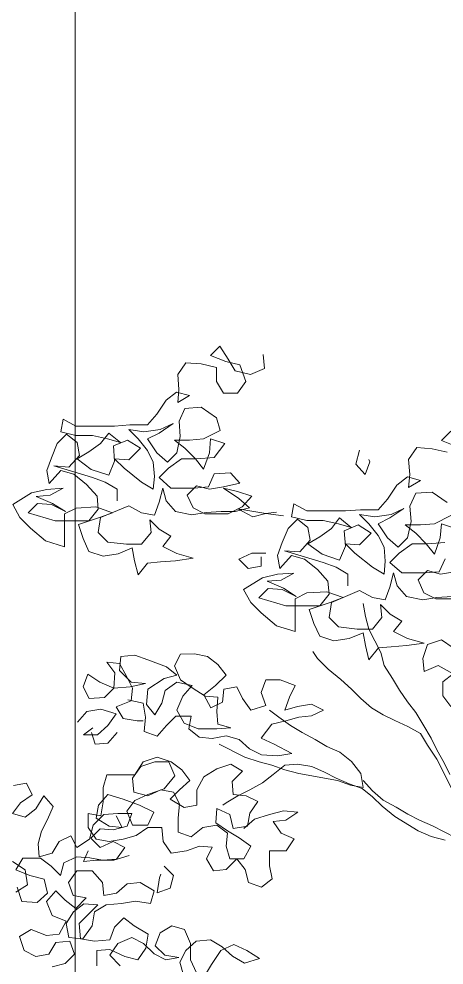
# Model space of a CAD drawing. Header units: metres. Extents: x -58 to 722, y -1100 to 345.
# Drawn here: x 23.323 to 23.635, y 107.71 to 108.403 of the extents above; entities that cross this region are included whole.
import ezdxf

# ---------------------------------------------------------------- set-up
doc = ezdxf.new("R2010")
doc.units = ezdxf.units.M
doc.header["$MEASUREMENT"] = 0
doc.layers.add('FSR_ARQ_002MURO', color=150, linetype='Continuous', lineweight=30)
doc.layers.add('FSR_ARQ_006ARBOLES', color=74, linetype='Continuous', lineweight=0)

# ---------------------------------------------------------------- blocks, each defined once
blk = doc.blocks.new('arboles fsr 01')
at = {"layer": 'FSR_ARQ_006ARBOLES'}
for points in [[(186.71293, -34.91128), (186.71221, -34.91986), (186.72079, -34.92345), (186.73009, -34.92131), (186.73439, -34.91416), (186.7394, -34.9063), (186.74512, -34.91203), (186.73581, -34.91559), (186.72723, -34.91773), (186.72365, -34.92774), (186.72865, -34.9349), (186.73723, -34.93491), (186.74153, -34.92776), (186.74153, -34.91918), (186.75083, -34.91704), (186.76013, -34.91633), (186.76513, -34.92349), (186.76441, -34.93279), (186.76512, -34.94065), (186.75797, -34.93636), (186.76584, -34.93422), (186.77227, -34.93923), (186.77798, -34.94782), (186.7837, -34.95426), (186.79443, -34.95427), (186.80372, -34.95499), (186.82732, -34.95501), (186.8352, -34.95073), (186.83662, -34.9586), (186.82732, -34.96074), (186.81731, -34.96073), (186.80801, -34.96286), (186.80014, -34.965), (186.80729, -34.95929), (186.8123, -34.96573), (186.81944, -34.97074), (186.82659, -34.97504), (186.818, -34.98147), (186.80727, -34.98503), (186.8037, -34.97645), (186.80443, -34.96715), (186.79585, -34.96357), (186.78798, -34.96857), (186.79512, -34.97573), (186.8037, -34.97502), (186.79798, -34.98073), (186.78724, -34.98931), (186.78009, -34.99359), (186.77938, -34.98572), (186.7801, -34.97714), (186.78368, -34.96999), (186.78941, -34.96285), (186.79514, -34.95713), (186.78584, -34.95855), (186.77583, -34.95711), (186.76796, -34.95353), (186.77654, -34.95926), (186.78369, -34.96284), (186.77796, -34.97142), (186.77152, -34.97713), (186.7658, -34.97141), (186.76367, -34.96139), (186.76439, -34.9521), (186.76082, -34.94423), (186.75081, -34.9435), (186.74151, -34.94993), (186.73935, -34.95779), (186.74936, -34.96281), (186.75794, -34.96353), (186.76724, -34.96354), (186.7608, -34.96854), (186.75436, -34.97497), (186.74934, -34.98141), (186.74578, -34.97139), (186.74507, -34.96281), (186.73648, -34.96566), (186.74291, -34.97425), (186.75364, -34.97497), (186.76294, -34.97498), (186.7708, -34.98071), (186.77652, -34.98644), (186.76936, -34.99287), (186.75505, -34.99285), (186.74647, -34.99213), (186.7429, -34.98426), (186.73289, -34.98354), (186.72716, -34.98997), (186.73718, -34.99212), (186.74576, -34.99356), (186.75363, -34.99142), (186.75934, -34.99715), (186.75576, -35.00501), (186.7486, -35.00858), (186.7343, -35.00857), (186.72572, -35.00427), (186.72001, -34.99783), (186.72859, -34.99497), (186.73717, -34.99284), (186.72787, -34.99927), (186.72143, -35.00498), (186.73001, -35.00713), (186.73859, -35.00714), (186.74789, -35.00787), (186.75647, -35.0093), (186.76648, -35.00717), (186.77221, -35.00074), (186.77436, -34.99287), (186.7765, -35.00146), (186.77936, -35.00933), (186.78722, -35.0079), (186.7951, -35.00362), (186.81225, -35.01079), (186.81368, -35.02008), (186.80795, -35.0258), (186.7965, -35.02722), (186.78721, -35.02721), (186.78149, -35.02006), (186.78221, -35.01219), (186.77649, -35.01791), (186.76933, -35.02219), (186.77433, -35.02863), (186.76575, -35.03291), (186.75573, -35.03577), (186.76646, -35.03721), (186.77575, -35.03793), (186.78362, -35.03865), (186.78934, -35.04581), (186.79149, -35.03723), (186.79293, -35.02936), (186.80151, -35.03295), (186.8108, -35.03439), (186.81939, -35.03153), (186.82297, -35.02367), (186.82584, -35.01509), (186.81297, -35.01079), (186.8051, -35.00792), (186.81512, -35.00435), (186.82728, -35.00508), (186.83443, -35.00866), (186.83441, -35.02869), (186.84586, -35.02512), (186.85516, -35.01726), (186.8616, -35.01083), (186.8659, -35.00297), (186.85446, -34.99581), (186.84517, -34.99365), (186.83516, -34.99293), (186.84302, -34.99723), (186.8516, -34.99795), (186.84158, -35.00223), (186.83371, -35.00723), (186.8423, -35.00295), (186.85088, -35.00224), (186.8566, -35.00797), (186.84014, -35.01296), (186.8194, -35.01294), (186.81369, -35.00578), (186.81441, -34.99791), (186.82085, -34.99077), (186.82873, -34.98434), (186.8366, -34.9822), (186.84374, -34.99007), (186.84518, -34.98221), (186.84233, -34.97434), (186.83876, -34.96575), (186.83304, -34.96003), (186.8266, -34.96503), (186.82516, -34.97289), (186.83159, -34.98005), (186.84089, -34.97934), (186.82873, -34.98291), (186.81728, -34.98647), (186.80941, -34.98933), (186.80226, -34.99361), (186.80225, -35.00076)], [(186.59843, -34.95815), (186.60414, -34.96388), (186.59484, -34.96745)], [(186.60056, -34.97103), (186.60986, -34.96889), (186.61916, -34.96818), (186.62416, -34.97534), (186.62343, -34.98464), (186.62414, -34.9925), (186.61699, -34.98821), (186.62486, -34.98607), (186.6313, -34.99108), (186.63701, -34.99967), (186.64273, -35.00611), (186.65345, -35.00612), (186.66275, -35.00684), (186.68635, -35.00687), (186.69422, -35.00258), (186.69565, -35.01045), (186.68635, -35.01259), (186.67633, -35.01258), (186.66703, -35.01472), (186.65917, -35.01685), (186.66632, -35.01114), (186.67132, -35.01758), (186.67847, -35.02259), (186.68562, -35.02689), (186.67703, -35.03332), (186.6663, -35.03689), (186.66273, -35.0283), (186.66345, -35.019), (186.65488, -35.01542), (186.647, -35.02042), (186.65415, -35.02758), (186.66273, -35.02687), (186.65701, -35.03259), (186.64627, -35.04116), (186.63911, -35.04544), (186.63841, -35.03758), (186.63913, -35.02899), (186.64271, -35.02184), (186.64844, -35.0147), (186.65417, -35.00898), (186.64487, -35.0104), (186.63486, -35.00896), (186.62699, -35.00538), (186.63557, -35.01111), (186.64272, -35.01469), (186.63699, -35.02327), (186.63055, -35.02899), (186.62483, -35.02326), (186.62269, -35.01324), (186.62342, -35.00395), (186.61985, -34.99608), (186.60984, -34.99535), (186.60053, -35.00178)], [(186.59838, -35.00965), (186.60839, -35.01466), (186.61697, -35.01538), (186.62627, -35.01539), (186.61983, -35.02039), (186.61338, -35.02682), (186.60837, -35.03326), (186.6048, -35.02324), (186.6041, -35.01466), (186.59551, -35.01751)], [(186.60194, -35.0261), (186.61267, -35.02682), (186.62197, -35.02683), (186.62983, -35.03256), (186.63554, -35.03829), (186.62839, -35.04472), (186.61408, -35.0447), (186.6055, -35.04398), (186.60193, -35.03611)], [(186.5962, -35.04397), (186.60478, -35.04541), (186.61265, -35.04327), (186.61837, -35.049), (186.61479, -35.05686), (186.60763, -35.06043), (186.59333, -35.06042)], [(186.59762, -35.05899), (186.60692, -35.05972), (186.6155, -35.06116), (186.62551, -35.05902), (186.63124, -35.05259), (186.63339, -35.04472), (186.63553, -35.05331), (186.63838, -35.06118), (186.64625, -35.05975), (186.65412, -35.05547), (186.67128, -35.06264), (186.6727, -35.07194), (186.66698, -35.07765), (186.65553, -35.07907), (186.64623, -35.07906), (186.64052, -35.07191), (186.64124, -35.06404), (186.63552, -35.06976), (186.62836, -35.07404), (186.63336, -35.08048), (186.62477, -35.08477), (186.61476, -35.08762), (186.62548, -35.08906), (186.63478, -35.08978), (186.64265, -35.0905), (186.64836, -35.09766), (186.65052, -35.08908), (186.65195, -35.08121), (186.66053, -35.0848), (186.66983, -35.08624), (186.67841, -35.08338), (186.682, -35.07552), (186.68487, -35.06694), (186.672, -35.06264), (186.66413, -35.05977), (186.67415, -35.0562), (186.68631, -35.05693), (186.69345, -35.06051), (186.69344, -35.08054), (186.70488, -35.07697), (186.71419, -35.06911), (186.72063, -35.06268), (186.72493, -35.05482), (186.71349, -35.04766), (186.7042, -35.0455), (186.69418, -35.04478), (186.70205, -35.04908), (186.71063, -35.0498), (186.70061, -35.05408), (186.69274, -35.05908), (186.70133, -35.0548), (186.70991, -35.05409), (186.71563, -35.05982), (186.69917, -35.06481), (186.67843, -35.06479), (186.67272, -35.05763), (186.67344, -35.04977), (186.67988, -35.04262), (186.68776, -35.03619), (186.69562, -35.03405), (186.70277, -35.04193), (186.70421, -35.03406), (186.70135, -35.02619), (186.69779, -35.0176), (186.69207, -35.01188), (186.68563, -35.01688), (186.68419, -35.02474), (186.69062, -35.0319), (186.69992, -35.03119), (186.68776, -35.03476), (186.67631, -35.03833), (186.66844, -35.04118), (186.66128, -35.04546), (186.66128, -35.05262)], [(186.6542, -34.96965), (186.65634, -34.97823), (186.65061, -34.98466), (186.64776, -34.97679), (186.64848, -34.97536)], [(186.70065, -35.00974), (186.71138, -35.00832), (186.72855, -35.00547), (186.71925, -35.01047), (186.71138, -35.00832), (186.70495, -35.0076)], [(186.71136, -35.03264), (186.71994, -35.03264), (186.72781, -35.03623), (186.72208, -35.04194), (186.71421, -35.04051), (186.71422, -35.03478)], [(186.59827, -35.12622), (186.60329, -35.11979), (186.60329, -35.11121), (186.59686, -35.1062), (186.60616, -35.1012), (186.61474, -35.10478), (186.61546, -35.09692), (186.61261, -35.08833), (186.60403, -35.08546), (186.59688, -35.09046)], [(186.79567, -35.12211), (186.78637, -35.12425), (186.78493, -35.13283), (186.78564, -35.14141), (186.77777, -35.14427), (186.77206, -35.13783), (186.76634, -35.1321), (186.75704, -35.13209), (186.75846, -35.13996), (186.75202, -35.14496), (186.74416, -35.14567), (186.73557, -35.14423), (186.72771, -35.14637), (186.72126, -35.15208), (186.71411, -35.15565), (186.70409, -35.15636), (186.69551, -35.15492), (186.70625, -35.14921), (186.71412, -35.14564), (186.70769, -35.13705), (186.69911, -35.1349), (186.69124, -35.13274), (186.68338, -35.13202), (186.67623, -35.12844), (186.68338, -35.12487), (186.69196, -35.12631), (186.69983, -35.12846), (186.69698, -35.12059), (186.69341, -35.11344), (186.70271, -35.10987), (186.71129, -35.10988), (186.71414, -35.11775), (186.71127, -35.12561), (186.72057, -35.12848), (186.72558, -35.12133), (186.72917, -35.11418), (186.73703, -35.11562), (186.73774, -35.12349), (186.74489, -35.12707), (186.74919, -35.11921), (186.74204, -35.11348), (186.73561, -35.10704), (186.74062, -35.10061), (186.74706, -35.09561), (186.75493, -35.09418), (186.76351, -35.09419), (186.76708, -35.10135), (186.7635, -35.10992), (186.75634, -35.11492), (186.74847, -35.11992), (186.7406, -35.12063), (186.74131, -35.12921), (186.74059, -35.13708), (186.73272, -35.13922), (186.7413, -35.13994), (186.75274, -35.13995), (186.76133, -35.13638), (186.76563, -35.12852), (186.76206, -35.11994), (186.75634, -35.11349), (186.76564, -35.11136), (186.77279, -35.11637), (186.77493, -35.12424), (186.77921, -35.13139), (186.78423, -35.12496), (186.78352, -35.11566), (186.77351, -35.10922), (186.76565, -35.10707), (186.77209, -35.10207), (186.78354, -35.09778), (186.79141, -35.09493), (186.79999, -35.09565), (186.80069, -35.10424), (186.79354, -35.11138), (186.78495, -35.11209), (186.79425, -35.11424), (186.80426, -35.11497), (186.81285, -35.1114), (186.82, -35.1064), (186.82286, -35.11427), (186.81927, -35.12142), (186.80998, -35.1207), (186.80426, -35.11497), (186.80355, -35.10567), (186.80857, -35.09924), (186.8007, -35.09995), (186.7964, -35.10781), (186.79282, -35.11496), (186.79353, -35.12283), (186.80282, -35.12641), (186.79852, -35.13356), (186.78994, -35.13498), (186.78636, -35.13498)], [(186.82641, -35.13573), (186.8207, -35.12929), (186.81212, -35.12785), (186.80282, -35.1307), (186.80782, -35.13786), (186.81425, -35.14359), (186.82283, -35.14359), (186.81711, -35.1393)], [(186.80209, -35.14214), (186.80781, -35.14859), (186.81567, -35.14931), (186.81782, -35.14216)], [(186.72479, -35.20072), (186.71836, -35.19499), (186.70907, -35.19212), (186.70049, -35.18997), (186.69191, -35.19068), (186.69905, -35.19569), (186.70692, -35.19641), (186.70191, -35.20356), (186.69404, -35.20713), (186.69904, -35.21428), (186.70905, -35.21429), (186.70904, -35.22359), (186.7076, -35.23146), (186.71403, -35.23647), (186.7219, -35.23362), (186.72406, -35.22575), (186.72907, -35.21932), (186.7355, -35.22576), (186.74337, -35.22648), (186.74766, -35.21934), (186.74409, -35.21218), (186.75196, -35.21147), (186.75983, -35.21434), (186.76912, -35.21578), (186.77414, -35.20863), (186.77486, -35.20005), (186.78344, -35.20006), (186.79059, -35.20507), (186.79845, -35.20722), (186.80704, -35.20866), (186.8149, -35.20724), (186.81992, -35.20009), (186.81992, -35.19151), (186.81206, -35.19293), (186.81063, -35.18435), (186.81064, -35.17577), (186.8085, -35.1679), (186.79134, -35.16788), (186.78634, -35.16001), (186.77776, -35.15714), (186.76917, -35.15999), (186.76273, -35.16499), (186.75772, -35.17143), (186.76415, -35.17715), (186.76987, -35.18288), (186.76128, -35.18788), (186.75342, -35.18644), (186.75342, -35.17714), (186.74914, -35.16927), (186.74128, -35.16426), (186.7327, -35.16139), (186.72554, -35.16568), (186.73197, -35.17212), (186.73125, -35.17998), (186.72338, -35.18069), (186.71623, -35.18426), (186.72123, -35.19142), (186.72265, -35.19929), (186.73123, -35.20073), (186.73339, -35.19214), (186.74126, -35.18858), (186.74196, -35.19716), (186.73481, -35.20216), (186.72765, -35.20644), (186.72049, -35.21144), (186.72478, -35.21931), (186.73336, -35.21932), (186.73551, -35.21146), (186.73481, -35.20359), (186.74125, -35.19859), (186.74983, -35.20003), (186.75697, -35.20576), (186.76484, -35.2029), (186.76485, -35.19432), (186.76414, -35.18574), (186.76773, -35.17859), (186.7756, -35.17716), (186.78346, -35.18075), (186.79204, -35.17861), (186.79277, -35.17003), (186.78777, -35.16287), (186.77919, -35.16), (186.7706, -35.15999), (186.76702, -35.16857), (186.77345, -35.17645), (186.78346, -35.18003), (186.79132, -35.18362), (186.79632, -35.19006), (186.79274, -35.19864), (186.78344, -35.19863), (186.77987, -35.19076), (186.78846, -35.18647), (186.79848, -35.18291), (186.80778, -35.18005), (186.81349, -35.1865), (186.81492, -35.19436), (186.80704, -35.19936), (186.79918, -35.20007), (186.80276, -35.19292)], [(186.7488, -35.29089), (186.74452, -35.28374), (186.7388, -35.27515), (186.73094, -35.27156), (186.72307, -35.27513), (186.7152, -35.28013), (186.72449, -35.283), (186.73165, -35.27872), (186.73809, -35.273), (186.74525, -35.26872), (186.75383, -35.26944), (186.76026, -35.27517), (186.76383, -35.28232), (186.76168, -35.29019)], [(186.75381, -35.28875), (186.75739, -35.28089), (186.7574, -35.27087), (186.76099, -35.26229), (186.76886, -35.26016), (186.776, -35.26445), (186.77886, -35.27232), (186.77313, -35.27804), (186.76455, -35.27946), (186.77241, -35.2809), (186.77957, -35.27733), (186.78601, -35.2709), (186.79317, -35.26733), (186.80175, -35.27091), (186.80675, -35.27807), (186.8003, -35.2845)], [(186.81461, -35.28452), (186.81462, -35.27522), (186.80675, -35.2745), (186.79745, -35.27878), (186.78958, -35.28092), (186.78458, -35.27376), (186.78316, -35.26518), (186.79174, -35.26018), (186.79818, -35.25518), (186.8039, -35.2609), (186.80675, -35.26877), (186.81605, -35.2695), (186.82464, -35.26807), (186.82536, -35.25878), (186.81393, -35.24732), (186.82251, -35.24662), (186.82894, -35.25163), (186.83323, -35.25878), (186.83179, -35.26737), (186.8232, -35.26807), (186.81749, -35.2602), (186.81607, -35.25162), (186.80892, -35.24732), (186.79962, -35.2466), (186.79104, -35.24516), (186.78174, -35.24658), (186.7796, -35.23871), (186.78819, -35.23371), (186.79606, -35.23443), (186.80249, -35.24016), (186.81036, -35.2416), (186.81108, -35.23373), (186.81752, -35.22659), (186.82682, -35.2266), (186.83182, -35.23375), (186.82895, -35.24162), (186.82108, -35.24304), (186.82751, -35.24948), (186.83395, -35.24448), (186.83968, -35.23877), (186.8454, -35.24521), (186.84181, -35.25379), (186.83323, -35.25735), (186.83751, -35.26523), (186.84538, -35.26595), (186.85468, -35.26238), (186.86183, -35.26668), (186.85896, -35.27526), (186.8518, -35.27883), (186.84394, -35.27739), (186.83965, -35.27023), (186.83107, -35.26951), (186.8282, -35.27738), (186.83392, -35.2831), (186.84178, -35.28526)], [(186.86549, -35.17442), (186.85762, -35.17298), (186.85404, -35.18013), (186.86119, -35.18515), (186.86619, -35.19159), (186.85832, -35.19372), (186.85189, -35.18871), (186.84689, -35.18084), (186.84116, -35.18727), (186.84473, -35.19514), (186.8483, -35.2023), (186.85044, -35.21017), (186.84971, -35.21803), (186.84185, -35.21588), (186.83756, -35.20873), (186.83041, -35.20514), (186.82683, -35.21229), (186.81897, -35.20728), (186.81683, -35.19869), (186.8104, -35.19225), (186.80182, -35.19153), (186.79324, -35.19152), (186.79609, -35.19939), (186.80467, -35.20154), (186.81254, -35.20084), (186.81825, -35.20656), (186.81253, -35.21228), (186.80466, -35.20869), (186.79751, -35.21226), (186.80251, -35.21942), (186.81109, -35.22014), (186.81896, -35.21872), (186.82683, -35.21801), (186.83469, -35.2216), (186.83683, -35.22947), (186.84256, -35.22375), (186.849, -35.21875), (186.85972, -35.21876), (186.86401, -35.22591), (186.85542, -35.22948), (186.84684, -35.23162), (186.84469, -35.2402), (186.85112, -35.24593), (186.86042, -35.24522), (186.86328, -35.23664)], [(186.864, -35.2395), (186.85685, -35.23521), (186.85829, -35.22591), (186.86616, -35.22091)], [(186.79487, -35.21723), (186.80416, -35.2201), (186.81489, -35.22011), (186.82276, -35.22083), (186.8199, -35.2144)], [(186.77341, -35.22365), (186.76768, -35.22937), (186.76982, -35.23724), (186.77768, -35.2401), (186.77626, -35.2308), (186.77555, -35.22866)]]:
    blk.add_lwpolyline(points, dxfattribs=at)
at = {"layer": 'FSR_ARQ_006ARBOLES', "color": 35}
for points in [[(186.65197, -35.06333), (186.65053, -35.0712), (186.64838, -35.07907), (186.64122, -35.09336), (186.63906, -35.10123), (186.63405, -35.10909), (186.62975, -35.11624), (186.62474, -35.12339), (186.61973, -35.12982), (186.61543, -35.13697), (186.61041, -35.14554), (186.60683, -35.15269), (186.60253, -35.16056), (186.59895, -35.1677)], [(186.57459, -35.2156), (186.5796, -35.20917), (186.58247, -35.2013), (186.58677, -35.19416), (186.59178, -35.18701), (186.59608, -35.17986), (186.60683, -35.15841), (186.61256, -35.14984), (186.61685, -35.14269), (186.62472, -35.13841), (186.63259, -35.13484), (186.63975, -35.13127), (186.64691, -35.12698), (186.65335, -35.12127), (186.65907, -35.11555), (186.66552, -35.10983), (186.67339, -35.10341), (186.67983, -35.09697), (186.6827, -35.09269)], [(186.73986, -35.14924), (186.72412, -35.15709), (186.71553, -35.15994), (186.70767, -35.16208), (186.6998, -35.16494), (186.69121, -35.16707), (186.66761, -35.17134), (186.65974, -35.1742), (186.65187, -35.17562), (186.65331, -35.16704), (186.65903, -35.15989), (186.66619, -35.15418), (186.67406, -35.15061), (186.68122, -35.14632), (186.68909, -35.14204), (186.69624, -35.13776), (186.7034, -35.13276), (186.70913, -35.12847)], [(186.60177, -35.20776), (186.61036, -35.20562), (186.61823, -35.20205), (186.63254, -35.19348), (186.64041, -35.18705), (186.64614, -35.18134), (186.65258, -35.17634), (186.66045, -35.17348), (186.66832, -35.16991), (186.67548, -35.16634), (186.68335, -35.16278), (186.69193, -35.16135), (186.6998, -35.16208), (186.70695, -35.1678), (186.71338, -35.17282), (186.72124, -35.17711), (186.72839, -35.1807), (186.73554, -35.18499), (186.73768, -35.18643)], [(186.65187, -35.17133), (186.64614, -35.17776), (186.6397, -35.18348), (186.63183, -35.18776), (186.62468, -35.19205), (186.61752, -35.19561), (186.60965, -35.19918), (186.59534, -35.20632), (186.58747, -35.21061), (186.57172, -35.2206), (186.57029, -35.22203)]]:
    blk.add_lwpolyline(points, dxfattribs=at)

msp = doc.modelspace()

# ---------------------------------------------------------------- linework, layer by layer
at = {"layer": 'FSR_ARQ_002MURO', "lineweight": 0}
msp.add_lwpolyline([(25.36135, 108.75149), (23.36447, 108.75149), (23.36447, 105.95149)], dxfattribs=at)

# ---------------------------------------------------------------- block references
at = {"layer": 'FSR_ARQ_006ARBOLES', "xscale": -1.2, "yscale": 1.2, "zscale": 1.2}
msp.add_blockref('arboles fsr 01', (247.55793, 150.05057), dxfattribs=at)

doc.saveas('drawing.dxf')
